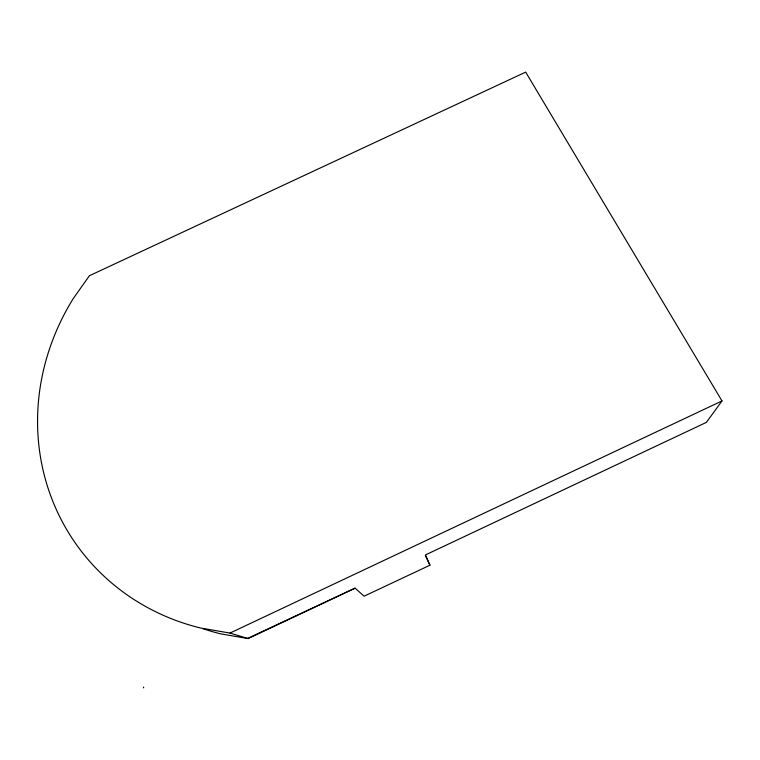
<?xml version="1.0" encoding="UTF-8"?>
<svg xmlns="http://www.w3.org/2000/svg" width="760" height="760" viewBox="0 0 760 760"><rect width="100%" height="100%" fill="white"/><g stroke="black" fill="none" stroke-linecap="round" stroke-linejoin="round"><path stroke-width="1.14" d="M355.101 588.145L248.178 638.59L229.976 633.07L200.459 627.988A236.588 221.873 -35.1 0 1 73.302 298.509L89.395 275.738L525.663 72.114L722 400.928L706.392 422.37L425.448 554.942L429.941 565.221L364.069 596.192L355.101 588.145L247.427 638.466M229.976 633.07L722 400.928M248.178 638.59L220.6 633.831A221.169 209.019 -35.9 0 1 202.568 628.548M425.419 555.569L429.941 565.221M143.431 687.068L143.725 687.885"/></g></svg>
